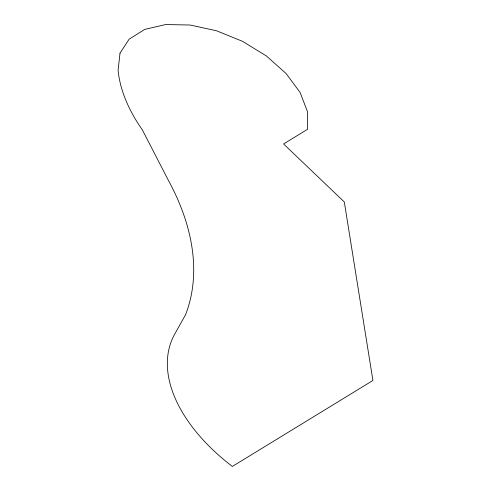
<?xml version="1.0" encoding="UTF-8"?>
<svg xmlns="http://www.w3.org/2000/svg" width="491" height="491" viewBox="0 0 491 491"><rect width="100%" height="100%" fill="white"/><g stroke="black" fill="none" stroke-linecap="round" stroke-linejoin="round"><path stroke-width="0.74" d="M120.007 53.175L118.086 70.256A190.925 112.224 25.4 0 0 142.359 129.906L168.474 180.498A331.867 195.068 25.4 0 1 185.537 314.78L174.778 333.997A164.786 96.862 25.4 0 0 232.353 466.45L372.915 380.476L344.314 201.973L283.571 143.961L307.538 129.305L307.458 111.592L300.105 92.48L286.032 73.441L266.343 55.949L242.542 41.342L216.476 30.761L190.146 25.016L165.602 24.55L144.722 29.399L129.121 39.194L120.007 53.175"/></g></svg>
